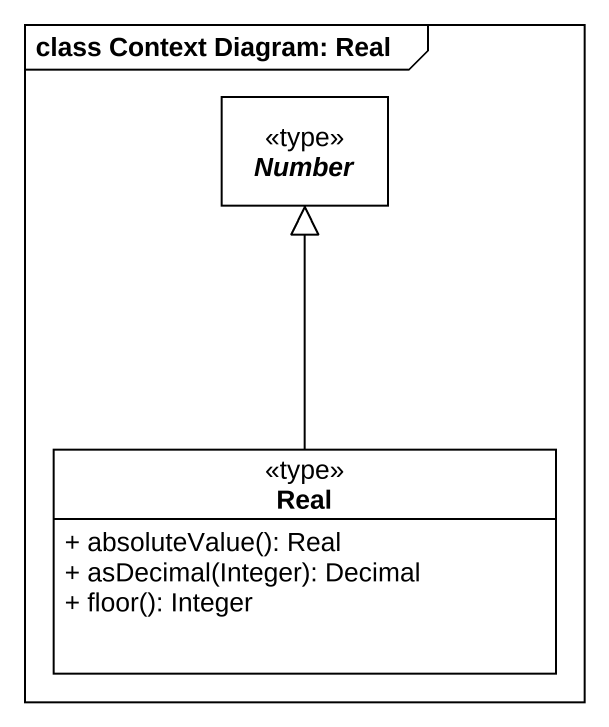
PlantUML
@startuml
mainframe class Context Diagram: Real
hide circle
hide empty members
skinparam classAttributeIconSize 0
abstract class Number <<type>>
class Real <<type>> {
  + absoluteValue(): Real
  + asDecimal(Integer): Decimal
  + floor(): Integer
}
Real -up-|> Number
@enduml
